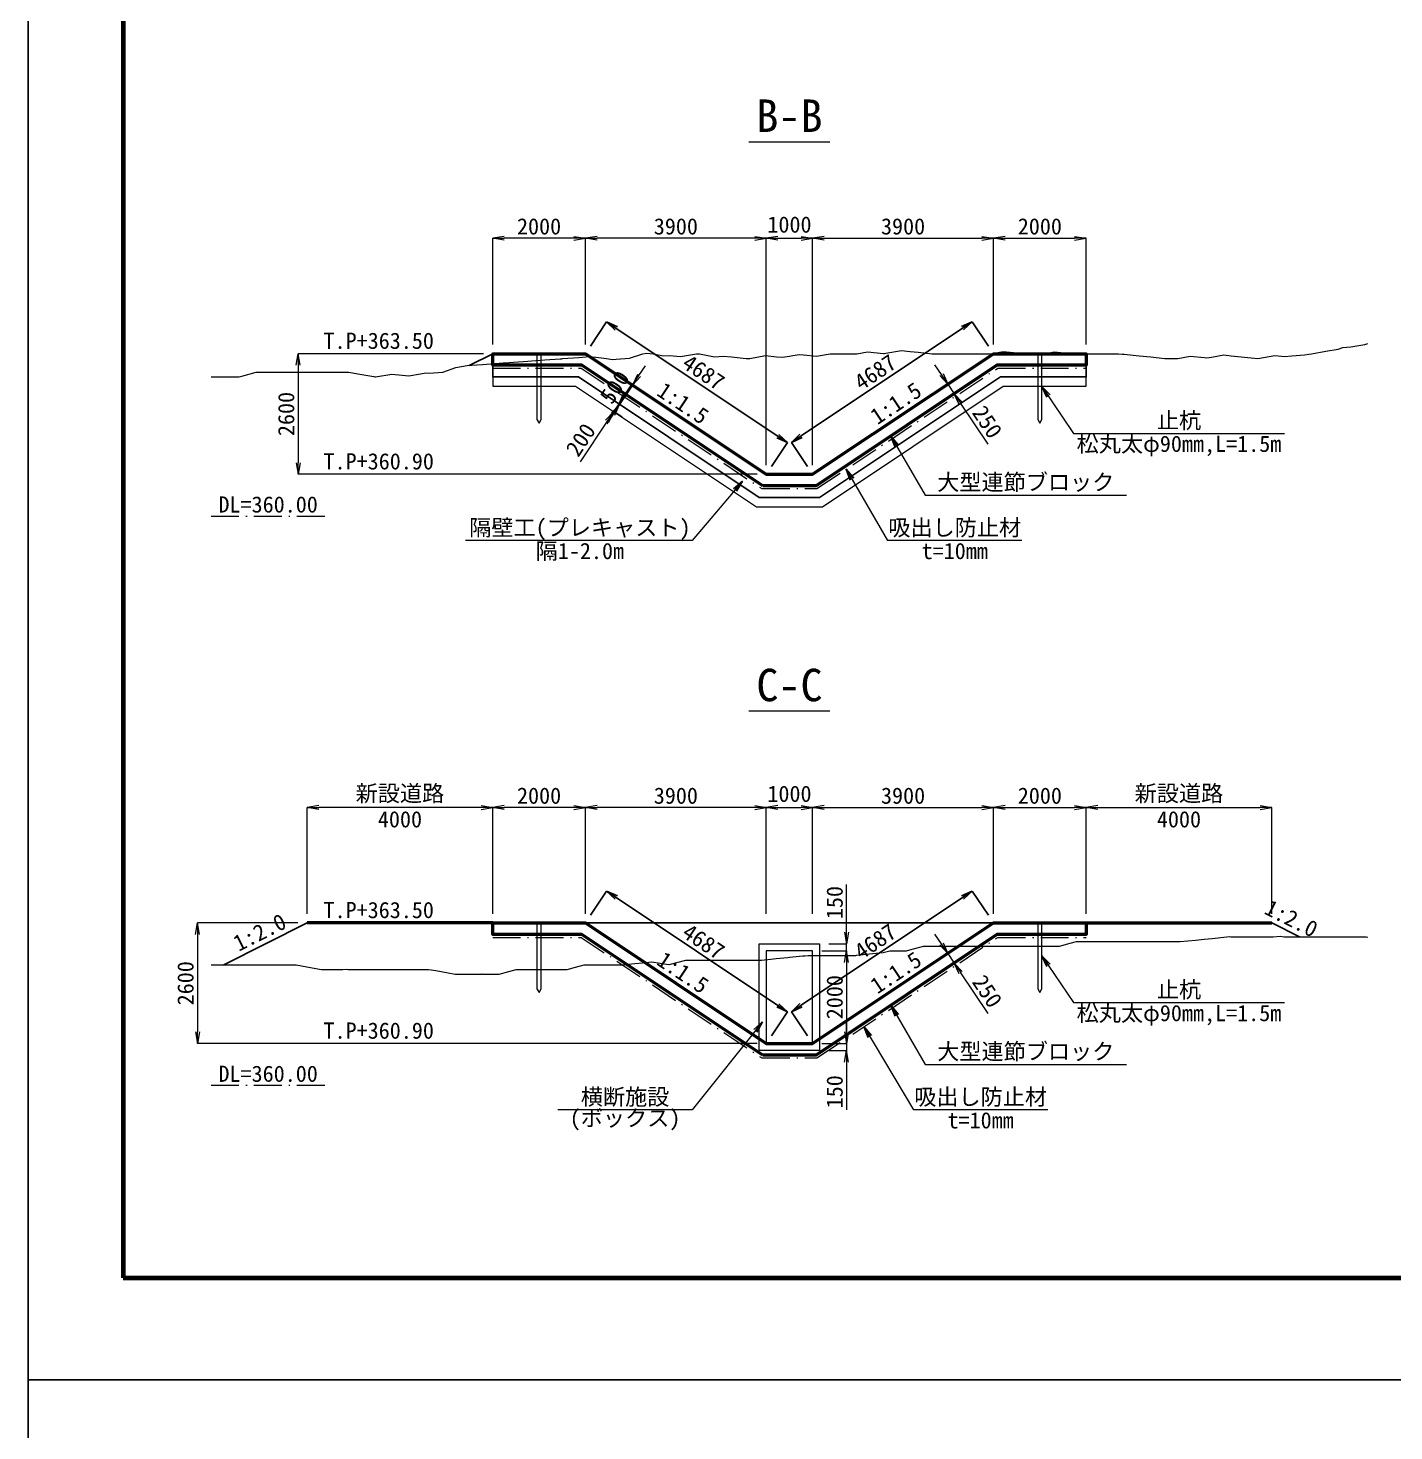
# Model space of a CAD drawing. Header units: millimetres. Extents: x 468560 to 900835, y -713847 to -431684.
# Drawn here: x 492653 to 522110, y -541149 to -510899 of the extents above; entities that cross this region are included whole.
import ezdxf
from ezdxf.enums import TextEntityAlignment as Align

# ---------------------------------------------------------------- set-up
doc = ezdxf.new("R2010")
doc.units = ezdxf.units.MM
doc.header["$LTSCALE"] = 100
doc.header["$PDSIZE"] = 300
doc.linetypes.add('SXF_一点短鎖線', pattern=[9.25, 6, -1.5, 0.25, -1.5])
doc.layers.get('Defpoints').update_dxf_attribs({"color": 153})
for name, color, linetype, lineweight in [('D-BGD', 7, 'Continuous', 13), ('D-BMK', 2, 'SXF_一点短鎖線', 13), ('D-BMK-HTXT', 7, 'Continuous', 13), ('D-BYP-STR1', 2, 'Continuous', 13), ('D-BYP-STR2', 6, 'Continuous', 25), ('D-BYP-STR3', 3, 'Continuous', 25), ('D-BYP-STR7', 2, 'Continuous', 13), ('D-STR', 1, 'Continuous', 50), ('D-STR-DIM', 7, 'Continuous', 13), ('D-STR-HTXT', 7, 'Continuous', 13), ('D-STR-TXT', 7, 'Continuous', 13), ('D-TTL', 2, 'Continuous', 140), ('D-TTL-LINE', 7, 'Continuous', 13), ('D-TTL-TXT', 7, 'Continuous', 13)]:
    doc.layers.add(name, color=color, linetype=linetype, lineweight=lineweight)
doc.styles.add('MS ゴシック', font='MS Gothic.ttf')
doc.styles.add('ＭＳ ゴシック', font='MS Gothic.ttf')
doc.dimstyles.new('DIM-100-F', dxfattribs={"dimscale": 100, "dimtxt": 3.5, "dimasz": 2.5, "dimexe": 0, "dimexo": 2, "dimgap": 0.8, "dimtad": 1, "dimdec": 0, "dimzin": 0, "dimdsep": 46, "dimtxsty": 'MS ゴシック', "dimblk": 'OPEN', "dimcen": 0.1, "dimclrd": 256, "dimclre": 256, "dimclrt": 256, "dimaunit": 1, "dimadec": 4, "dimazin": 0, "dimtfac": 1, "dimtdec": 0, "dimtmove": 2, "dimatfit": 3, "dimldrblk": 'OPEN', "dimfxl": 1, "dimtolj": 1, "dimtzin": 0, "dimlwd": -1, "dimlwe": -1, "dimarcsym": 2})

# ---------------------------------------------------------------- blocks, each defined once
blk = doc.blocks.new('_Open')
at = {"color": 0, "linetype": 'ByBlock', "lineweight": -2}
for p, q in [((-1, 0.17), (0, 0)), ((-1, -0.17), (0, 0)), ((0, 0), (-1, 0))]:
    blk.add_line(p, q, dxfattribs=at)
blk = doc.blocks.new('*D14')
at = {"layer": 'D-STR-DIM', "transparency": 16777216}
for p, q in [((508574, -529996), (508574, -527708)), ((508824, -527708), (509324, -527708)), ((509574, -529996), (509574, -527708))]:
    blk.add_line(p, q, dxfattribs=at)
at = {"layer": 'Defpoints', "color": 0, "transparency": 16777216}
for p in [(509574, -527708), (508574, -530196), (509574, -530196)]:
    blk.add_point(p, dxfattribs=at)
at = {"layer": 'D-STR-DIM', "transparency": 16777216, "xscale": 250, "yscale": 250, "zscale": 250, "rotation": 180}
blk.add_blockref('_Open', (508574, -527708), dxfattribs=at)
at = {"layer": 'D-STR-DIM', "transparency": 16777216, "xscale": 250, "yscale": 250, "zscale": 250}
blk.add_blockref('_Open', (509574, -527708), dxfattribs=at)
at = {"layer": 'D-STR-DIM', "transparency": 16777216, "insert": (509074, -527413), "char_height": 350, "attachment_point": 5, "style": 'MS ゴシック'}
blk.add_mtext('\\A1;1000', dxfattribs=at)
blk = doc.blocks.new('*D15')
at = {"layer": 'D-STR-DIM', "transparency": 16777216}
for p, q in [((509574, -529996), (509574, -527708)), ((509824, -527708), (513224, -527708)), ((513474, -529996), (513474, -527708))]:
    blk.add_line(p, q, dxfattribs=at)
at = {"layer": 'Defpoints', "color": 0, "transparency": 16777216}
for p in [(513474, -527708), (509574, -530196), (513474, -530196)]:
    blk.add_point(p, dxfattribs=at)
at = {"layer": 'D-STR-DIM', "transparency": 16777216, "xscale": 250, "yscale": 250, "zscale": 250, "rotation": 180}
blk.add_blockref('_Open', (509574, -527708), dxfattribs=at)
at = {"layer": 'D-STR-DIM', "transparency": 16777216, "xscale": 250, "yscale": 250, "zscale": 250}
blk.add_blockref('_Open', (513474, -527708), dxfattribs=at)
at = {"layer": 'D-STR-DIM', "transparency": 16777216, "insert": (511524, -527453), "char_height": 350, "attachment_point": 5, "style": 'MS ゴシック'}
blk.add_mtext('\\A1;3900', dxfattribs=at)
blk = doc.blocks.new('*D16')
at = {"layer": 'D-STR-DIM', "transparency": 16777216}
for p, q in [((513474, -529996), (513474, -527708)), ((513724, -527708), (515224, -527708)), ((515474, -529996), (515474, -527708))]:
    blk.add_line(p, q, dxfattribs=at)
at = {"layer": 'Defpoints', "color": 0, "transparency": 16777216}
for p in [(515474, -527708), (513474, -530196), (515474, -530196)]:
    blk.add_point(p, dxfattribs=at)
at = {"layer": 'D-STR-DIM', "transparency": 16777216, "xscale": 250, "yscale": 250, "zscale": 250, "rotation": 180}
blk.add_blockref('_Open', (513474, -527708), dxfattribs=at)
at = {"layer": 'D-STR-DIM', "transparency": 16777216, "xscale": 250, "yscale": 250, "zscale": 250}
blk.add_blockref('_Open', (515474, -527708), dxfattribs=at)
at = {"layer": 'D-STR-DIM', "transparency": 16777216, "insert": (514474, -527453), "char_height": 350, "attachment_point": 5, "style": 'MS ゴシック'}
blk.add_mtext('\\A1;2000', dxfattribs=at)
blk = doc.blocks.new('*D17')
at = {"layer": 'D-STR-DIM', "transparency": 16777216}
for p, q in [((504674, -529996), (504674, -527708)), ((508324, -527708), (504924, -527708)), ((508574, -529996), (508574, -527708))]:
    blk.add_line(p, q, dxfattribs=at)
at = {"layer": 'Defpoints', "color": 0, "transparency": 16777216}
for p in [(504674, -527708), (504674, -530196), (508574, -530196)]:
    blk.add_point(p, dxfattribs=at)
at = {"layer": 'D-STR-DIM', "transparency": 16777216, "xscale": 250, "yscale": 250, "zscale": 250, "rotation": 180}
blk.add_blockref('_Open', (504674, -527708), dxfattribs=at)
at = {"layer": 'D-STR-DIM', "transparency": 16777216, "xscale": 250, "yscale": 250, "zscale": 250}
blk.add_blockref('_Open', (508574, -527708), dxfattribs=at)
at = {"layer": 'D-STR-DIM', "transparency": 16777216, "insert": (506624, -527453), "char_height": 350, "attachment_point": 5, "style": 'MS ゴシック'}
blk.add_mtext('\\A1;3900', dxfattribs=at)
blk = doc.blocks.new('*D18')
at = {"layer": 'D-STR-DIM', "transparency": 16777216}
for p, q in [((502674, -529996), (502674, -527708)), ((504424, -527708), (502924, -527708)), ((504674, -529996), (504674, -527708))]:
    blk.add_line(p, q, dxfattribs=at)
at = {"layer": 'Defpoints', "color": 0, "transparency": 16777216}
for p in [(502674, -527708), (502674, -530196), (504674, -530196)]:
    blk.add_point(p, dxfattribs=at)
at = {"layer": 'D-STR-DIM', "transparency": 16777216, "xscale": 250, "yscale": 250, "zscale": 250, "rotation": 180}
blk.add_blockref('_Open', (502674, -527708), dxfattribs=at)
at = {"layer": 'D-STR-DIM', "transparency": 16777216, "xscale": 250, "yscale": 250, "zscale": 250}
blk.add_blockref('_Open', (504674, -527708), dxfattribs=at)
at = {"layer": 'D-STR-DIM', "transparency": 16777216, "insert": (503674, -527453), "char_height": 350, "attachment_point": 5, "style": 'MS ゴシック'}
blk.add_mtext('\\A1;2000', dxfattribs=at)
blk = doc.blocks.new('*D19')
at = {"layer": 'D-STR-DIM', "transparency": 16777216}
for p, q in [((498474, -530196), (496306, -530196)), ((496306, -530446), (496306, -532546)), ((508374, -532796), (496306, -532796))]:
    blk.add_line(p, q, dxfattribs=at)
at = {"layer": 'Defpoints', "color": 0, "transparency": 16777216}
for p in [(498674, -530196), (496306, -532796), (508574, -532796)]:
    blk.add_point(p, dxfattribs=at)
at = {"layer": 'D-STR-DIM', "transparency": 16777216, "xscale": 250, "yscale": 250, "zscale": 250}
for p, rotation in [((496306, -530196), 90), ((496306, -532796), 270)]:
    blk.add_blockref('_Open', p, dxfattribs=dict(at, rotation=rotation))
at = {"layer": 'D-STR-DIM', "transparency": 16777216, "insert": (496051, -531496), "char_height": 350, "attachment_point": 5, "rotation": 90, "style": 'MS ゴシック'}
blk.add_mtext('\\A1;2600', dxfattribs=at)
blk = doc.blocks.new('*D20')
at = {"transparency": 16777216}
for p, q in [((504785, -530030), (505131, -529511)), ((505339, -529650), (508823, -531972)), ((508685, -532630), (509031, -532111))]:
    blk.add_line(p, q, dxfattribs=at)
at = {"layer": 'Defpoints', "color": 0, "transparency": 16777216}
for p in [(504674, -530196), (509031, -532111), (508574, -532796)]:
    blk.add_point(p, dxfattribs=at)
at = {"transparency": 16777216, "xscale": 250, "yscale": 250, "zscale": 250}
for p, rotation in [((505131, -529511), 146.3099324751533), ((509031, -532111), 326.3099324751533)]:
    blk.add_blockref('_Open', p, dxfattribs=dict(at, rotation=rotation))
at = {"transparency": 16777216, "insert": (507222, -530599), "char_height": 350, "attachment_point": 5, "rotation": 326.3099, "style": 'MS ゴシック'}
blk.add_mtext('\\A1;4687', dxfattribs=at)
blk = doc.blocks.new('*D21')
at = {"transparency": 16777216}
for p, q in [((509323, -531970), (512807, -529648)), ((513363, -530030), (513015, -529509)), ((509463, -532630), (509115, -532109))]:
    blk.add_line(p, q, dxfattribs=at)
at = {"layer": 'Defpoints', "color": 0, "transparency": 16777216}
for p in [(513015, -529509), (513474, -530196), (509574, -532796)]:
    blk.add_point(p, dxfattribs=at)
at = {"transparency": 16777216, "xscale": 250, "yscale": 250, "zscale": 250}
for p, rotation in [((513015, -529509), 33.69006752484666), ((509115, -532109), 213.6900675248467)]:
    blk.add_blockref('_Open', p, dxfattribs=dict(at, rotation=rotation))
at = {"transparency": 16777216, "insert": (510924, -530597), "char_height": 350, "attachment_point": 5, "rotation": 33.6901, "style": 'MS ゴシック'}
blk.add_mtext('\\A1;4687', dxfattribs=at)
blk = doc.blocks.new('*D22')
at = {"layer": 'D-STR-DIM', "transparency": 16777216}
for p, q in [((512350, -530645), (512212, -530437)), ((512407, -530908), (512489, -530853)), ((512489, -530853), (512628, -531061)), ((512546, -531116), (512628, -531061)), ((512766, -531269), (513351, -532145))]:
    blk.add_line(p, q, dxfattribs=at)
at = {"layer": 'Defpoints', "color": 0, "transparency": 16777216}
for p in [(512240, -531019), (512628, -531061), (512379, -531227)]:
    blk.add_point(p, dxfattribs=at)
at = {"layer": 'D-STR-DIM', "transparency": 16777216, "xscale": 250, "yscale": 250, "zscale": 250}
for p, rotation in [((512489, -530853), 303.6900675259835), ((512628, -531061), 123.6900675259835)]:
    blk.add_blockref('_Open', p, dxfattribs=dict(at, rotation=rotation))
at = {"layer": 'D-STR-DIM', "transparency": 16777216, "insert": (513340, -531670), "char_height": 350, "attachment_point": 5, "rotation": 303.6901, "style": 'MS ゴシック'}
blk.add_mtext('\\A1;250', dxfattribs=at)
blk = doc.blocks.new('*D23')
at = {"layer": 'D-STR-DIM', "transparency": 16777216}
for p, q in [((508574, -520321), (508574, -515433)), ((508824, -515433), (509324, -515433)), ((509574, -520321), (509574, -515433))]:
    blk.add_line(p, q, dxfattribs=at)
at = {"layer": 'Defpoints', "color": 0, "transparency": 16777216}
for p in [(509574, -515433), (508574, -520521), (509574, -520521)]:
    blk.add_point(p, dxfattribs=at)
at = {"layer": 'D-STR-DIM', "transparency": 16777216, "xscale": 250, "yscale": 250, "zscale": 250, "rotation": 180}
blk.add_blockref('_Open', (508574, -515433), dxfattribs=at)
at = {"layer": 'D-STR-DIM', "transparency": 16777216, "xscale": 250, "yscale": 250, "zscale": 250}
blk.add_blockref('_Open', (509574, -515433), dxfattribs=at)
at = {"layer": 'D-STR-DIM', "transparency": 16777216, "insert": (509074, -515138), "char_height": 350, "attachment_point": 5, "style": 'MS ゴシック'}
blk.add_mtext('\\A1;1000', dxfattribs=at)
blk = doc.blocks.new('*D24')
at = {"layer": 'D-STR-DIM', "transparency": 16777216}
for p, q in [((509574, -520321), (509574, -515433)), ((509824, -515433), (513224, -515433)), ((513474, -517721), (513474, -515433))]:
    blk.add_line(p, q, dxfattribs=at)
at = {"layer": 'Defpoints', "color": 0, "transparency": 16777216}
for p in [(513474, -515433), (513474, -517921), (509574, -520521)]:
    blk.add_point(p, dxfattribs=at)
at = {"layer": 'D-STR-DIM', "transparency": 16777216, "xscale": 250, "yscale": 250, "zscale": 250, "rotation": 180}
blk.add_blockref('_Open', (509574, -515433), dxfattribs=at)
at = {"layer": 'D-STR-DIM', "transparency": 16777216, "xscale": 250, "yscale": 250, "zscale": 250}
blk.add_blockref('_Open', (513474, -515433), dxfattribs=at)
at = {"layer": 'D-STR-DIM', "transparency": 16777216, "insert": (511524, -515178), "char_height": 350, "attachment_point": 5, "style": 'MS ゴシック'}
blk.add_mtext('\\A1;3900', dxfattribs=at)
blk = doc.blocks.new('*D25')
at = {"layer": 'D-STR-DIM', "transparency": 16777216}
for p, q in [((513474, -517721), (513474, -515433)), ((513724, -515433), (515224, -515433)), ((515474, -517721), (515474, -515433))]:
    blk.add_line(p, q, dxfattribs=at)
at = {"layer": 'Defpoints', "color": 0, "transparency": 16777216}
for p in [(515474, -515433), (513474, -517921), (515474, -517921)]:
    blk.add_point(p, dxfattribs=at)
at = {"layer": 'D-STR-DIM', "transparency": 16777216, "xscale": 250, "yscale": 250, "zscale": 250, "rotation": 180}
blk.add_blockref('_Open', (513474, -515433), dxfattribs=at)
at = {"layer": 'D-STR-DIM', "transparency": 16777216, "xscale": 250, "yscale": 250, "zscale": 250}
blk.add_blockref('_Open', (515474, -515433), dxfattribs=at)
at = {"layer": 'D-STR-DIM', "transparency": 16777216, "insert": (514474, -515178), "char_height": 350, "attachment_point": 5, "style": 'MS ゴシック'}
blk.add_mtext('\\A1;2000', dxfattribs=at)
blk = doc.blocks.new('*D26')
at = {"layer": 'D-STR-DIM', "transparency": 16777216}
for p, q in [((504674, -517721), (504674, -515433)), ((508324, -515433), (504924, -515433)), ((508574, -520321), (508574, -515433))]:
    blk.add_line(p, q, dxfattribs=at)
at = {"layer": 'Defpoints', "color": 0, "transparency": 16777216}
for p in [(504674, -515433), (504674, -517921), (508574, -520521)]:
    blk.add_point(p, dxfattribs=at)
at = {"layer": 'D-STR-DIM', "transparency": 16777216, "xscale": 250, "yscale": 250, "zscale": 250, "rotation": 180}
blk.add_blockref('_Open', (504674, -515433), dxfattribs=at)
at = {"layer": 'D-STR-DIM', "transparency": 16777216, "xscale": 250, "yscale": 250, "zscale": 250}
blk.add_blockref('_Open', (508574, -515433), dxfattribs=at)
at = {"layer": 'D-STR-DIM', "transparency": 16777216, "insert": (506624, -515178), "char_height": 350, "attachment_point": 5, "style": 'MS ゴシック'}
blk.add_mtext('\\A1;3900', dxfattribs=at)
blk = doc.blocks.new('*D27')
at = {"layer": 'D-STR-DIM', "transparency": 16777216}
for p, q in [((502674, -517721), (502674, -515433)), ((504424, -515433), (502924, -515433)), ((504674, -517721), (504674, -515433))]:
    blk.add_line(p, q, dxfattribs=at)
at = {"layer": 'Defpoints', "color": 0, "transparency": 16777216}
for p in [(502674, -515433), (502674, -517921), (504674, -517921)]:
    blk.add_point(p, dxfattribs=at)
at = {"layer": 'D-STR-DIM', "transparency": 16777216, "xscale": 250, "yscale": 250, "zscale": 250, "rotation": 180}
blk.add_blockref('_Open', (502674, -515433), dxfattribs=at)
at = {"layer": 'D-STR-DIM', "transparency": 16777216, "xscale": 250, "yscale": 250, "zscale": 250}
blk.add_blockref('_Open', (504674, -515433), dxfattribs=at)
at = {"layer": 'D-STR-DIM', "transparency": 16777216, "insert": (503674, -515178), "char_height": 350, "attachment_point": 5, "style": 'MS ゴシック'}
blk.add_mtext('\\A1;2000', dxfattribs=at)
blk = doc.blocks.new('*D28')
at = {"layer": 'D-STR-DIM', "transparency": 16777216}
for p, q in [((502474, -517921), (498477, -517921)), ((498477, -518171), (498477, -520271)), ((508374, -520521), (498477, -520521))]:
    blk.add_line(p, q, dxfattribs=at)
at = {"layer": 'Defpoints', "color": 0, "transparency": 16777216}
for p in [(502674, -517921), (498477, -520521), (508574, -520521)]:
    blk.add_point(p, dxfattribs=at)
at = {"layer": 'D-STR-DIM', "transparency": 16777216, "xscale": 250, "yscale": 250, "zscale": 250}
for p, rotation in [((498477, -517921), 90), ((498477, -520521), 270)]:
    blk.add_blockref('_Open', p, dxfattribs=dict(at, rotation=rotation))
at = {"layer": 'D-STR-DIM', "transparency": 16777216, "insert": (498222, -519221), "char_height": 350, "attachment_point": 5, "rotation": 90, "style": 'MS ゴシック'}
blk.add_mtext('\\A1;2600', dxfattribs=at)
blk = doc.blocks.new('*D29')
at = {"transparency": 16777216}
for p, q in [((504785, -517755), (505131, -517236)), ((505339, -517374), (508823, -519697)), ((508685, -520355), (509031, -519836))]:
    blk.add_line(p, q, dxfattribs=at)
at = {"layer": 'Defpoints', "color": 0, "transparency": 16777216}
for p in [(504674, -517921), (509031, -519836), (508574, -520521)]:
    blk.add_point(p, dxfattribs=at)
at = {"transparency": 16777216, "xscale": 250, "yscale": 250, "zscale": 250}
for p, rotation in [((505131, -517236), 146.3099324751533), ((509031, -519836), 326.3099324751533)]:
    blk.add_blockref('_Open', p, dxfattribs=dict(at, rotation=rotation))
at = {"transparency": 16777216, "insert": (507222, -518324), "char_height": 350, "attachment_point": 5, "rotation": 326.3099, "style": 'MS ゴシック'}
blk.add_mtext('\\A1;4687', dxfattribs=at)
blk = doc.blocks.new('*D30')
at = {"transparency": 16777216}
for p, q in [((513363, -517755), (513015, -517233)), ((509323, -519695), (512807, -517372)), ((509463, -520355), (509115, -519833))]:
    blk.add_line(p, q, dxfattribs=at)
at = {"layer": 'Defpoints', "color": 0, "transparency": 16777216}
for p in [(513015, -517233), (513474, -517921), (509574, -520521)]:
    blk.add_point(p, dxfattribs=at)
at = {"transparency": 16777216, "xscale": 250, "yscale": 250, "zscale": 250}
for p, rotation in [((513015, -517233), 33.69006752484666), ((509115, -519833), 213.6900675248467)]:
    blk.add_blockref('_Open', p, dxfattribs=dict(at, rotation=rotation))
at = {"transparency": 16777216, "insert": (510924, -518321), "char_height": 350, "attachment_point": 5, "rotation": 33.6901, "style": 'MS ゴシック'}
blk.add_mtext('\\A1;4687', dxfattribs=at)
blk = doc.blocks.new('*D31')
at = {"layer": 'D-STR-DIM', "transparency": 16777216}
for p, q in [((512350, -518369), (512212, -518161)), ((512407, -518632), (512489, -518577)), ((512489, -518577), (512628, -518785)), ((512546, -518840), (512628, -518785)), ((512766, -518993), (513351, -519870))]:
    blk.add_line(p, q, dxfattribs=at)
at = {"layer": 'Defpoints', "color": 0, "transparency": 16777216}
for p in [(512240, -518743), (512628, -518785), (512379, -518951)]:
    blk.add_point(p, dxfattribs=at)
at = {"layer": 'D-STR-DIM', "transparency": 16777216, "xscale": 250, "yscale": 250, "zscale": 250}
for p, rotation in [((512489, -518577), 303.6900675259761), ((512628, -518785), 123.6900675259761)]:
    blk.add_blockref('_Open', p, dxfattribs=dict(at, rotation=rotation))
at = {"layer": 'D-STR-DIM', "transparency": 16777216, "insert": (513340, -519394), "char_height": 350, "attachment_point": 5, "rotation": 303.6901, "style": 'MS ゴシック'}
blk.add_mtext('\\A1;250', dxfattribs=at)
blk = doc.blocks.new('*D32')
at = {"layer": 'D-STR-DIM', "transparency": 16777216}
for p, q in [((505828, -518390), (505967, -518182)), ((505690, -518598), (505412, -519014)), ((505855, -518708), (505690, -518598)), ((505577, -519124), (505412, -519014)), ((505273, -519222), (505135, -519430))]:
    blk.add_line(p, q, dxfattribs=at)
at = {"layer": 'Defpoints', "color": 0, "transparency": 16777216}
for p in [(505412, -519014), (506021, -518819), (505744, -519235)]:
    blk.add_point(p, dxfattribs=at)
at = {"layer": 'D-STR-DIM', "transparency": 16777216, "xscale": 250, "yscale": 250, "zscale": 250}
for p, rotation in [((505690, -518598), 236.3099324751543), ((505412, -519014), 56.30993247515426)]:
    blk.add_blockref('_Open', p, dxfattribs=dict(at, rotation=rotation))
at = {"layer": 'D-STR-DIM', "transparency": 16777216, "insert": (505305, -518643), "char_height": 350, "attachment_point": 5, "rotation": 56.3099, "style": 'MS ゴシック'}
blk.add_mtext('\\A1;500', dxfattribs=at)
blk = doc.blocks.new('*D33')
at = {"layer": 'D-STR-DIM', "transparency": 16777216}
for p, q in [((505533, -518795), (505672, -518587)), ((505395, -519003), (505284, -519169)), ((505577, -519124), (505395, -519003)), ((505145, -519377), (504561, -520253)), ((505466, -519291), (505284, -519169))]:
    blk.add_line(p, q, dxfattribs=at)
at = {"layer": 'Defpoints', "color": 0, "transparency": 16777216}
for p in [(505284, -519169), (505744, -519235), (505633, -519402)]:
    blk.add_point(p, dxfattribs=at)
at = {"layer": 'D-STR-DIM', "transparency": 16777216, "xscale": 250, "yscale": 250, "zscale": 250}
for p, rotation in [((505395, -519003), 236.3099324751533), ((505284, -519169), 56.30993247515334)]:
    blk.add_blockref('_Open', p, dxfattribs=dict(at, rotation=rotation))
at = {"layer": 'D-STR-DIM', "transparency": 16777216, "insert": (504572, -519778), "char_height": 350, "attachment_point": 5, "rotation": 56.3099, "style": 'MS ゴシック'}
blk.add_mtext('\\A1;200', dxfattribs=at)
blk = doc.blocks.new('*D49')
at = {"layer": 'D-STR-DIM', "transparency": 16777216}
for p, q in [((498674, -529996), (498674, -527708)), ((502424, -527708), (498924, -527708)), ((502674, -529996), (502674, -527708))]:
    blk.add_line(p, q, dxfattribs=at)
at = {"layer": 'Defpoints', "color": 0, "transparency": 16777216}
for p in [(498674, -527708), (498674, -530196), (502674, -530196)]:
    blk.add_point(p, dxfattribs=at)
at = {"layer": 'D-STR-DIM', "transparency": 16777216, "xscale": 250, "yscale": 250, "zscale": 250, "rotation": 180}
blk.add_blockref('_Open', (498674, -527708), dxfattribs=at)
at = {"layer": 'D-STR-DIM', "transparency": 16777216, "xscale": 250, "yscale": 250, "zscale": 250}
blk.add_blockref('_Open', (502674, -527708), dxfattribs=at)
at = {"layer": 'D-STR-DIM', "transparency": 16777216, "char_height": 350, "attachment_point": 5, "style": 'MS ゴシック'}
for s, insert in [('\\A1;新設道路', (500674, -527421)), ('\\A1;4000', (500674, -527963))]:
    blk.add_mtext(s, dxfattribs=dict(at, insert=insert))
blk = doc.blocks.new('*D50')
at = {"layer": 'D-STR-DIM', "transparency": 16777216}
for p, q in [((515474, -529996), (515474, -527708)), ((515724, -527708), (519224, -527708)), ((519474, -529996), (519474, -527708))]:
    blk.add_line(p, q, dxfattribs=at)
at = {"layer": 'Defpoints', "color": 0, "transparency": 16777216}
for p in [(519474, -527708), (515474, -530196), (519474, -530196)]:
    blk.add_point(p, dxfattribs=at)
at = {"layer": 'D-STR-DIM', "transparency": 16777216, "xscale": 250, "yscale": 250, "zscale": 250, "rotation": 180}
blk.add_blockref('_Open', (515474, -527708), dxfattribs=at)
at = {"layer": 'D-STR-DIM', "transparency": 16777216, "xscale": 250, "yscale": 250, "zscale": 250}
blk.add_blockref('_Open', (519474, -527708), dxfattribs=at)
at = {"layer": 'D-STR-DIM', "transparency": 16777216, "char_height": 350, "attachment_point": 5, "style": 'MS ゴシック'}
for s, insert in [('\\A1;新設道路', (517474, -527421)), ('\\A1;4000', (517474, -527963))]:
    blk.add_mtext(s, dxfattribs=dict(at, insert=insert))
blk = doc.blocks.new('*D51')
at = {"layer": 'D-STR-DIM', "transparency": 16777216}
for p, q in [((509774, -530796), (510305, -530796)), ((510305, -531046), (510305, -532546)), ((509774, -532796), (510305, -532796))]:
    blk.add_line(p, q, dxfattribs=at)
at = {"layer": 'Defpoints', "color": 0, "transparency": 16777216}
for p in [(509574, -530796), (509574, -532796), (510305, -532796)]:
    blk.add_point(p, dxfattribs=at)
at = {"layer": 'D-STR-DIM', "transparency": 16777216, "xscale": 250, "yscale": 250, "zscale": 250}
for p, rotation in [((510305, -530796), 90), ((510305, -532796), 270)]:
    blk.add_blockref('_Open', p, dxfattribs=dict(at, rotation=rotation))
at = {"layer": 'D-STR-DIM', "transparency": 16777216, "insert": (510050, -531796), "char_height": 350, "attachment_point": 5, "rotation": 90, "style": 'MS ゴシック'}
blk.add_mtext('\\A1;2000', dxfattribs=at)
blk = doc.blocks.new('*D52')
at = {"layer": 'D-STR-DIM', "transparency": 16777216}
for p, q in [((510305, -530396), (510305, -529366)), ((509774, -530796), (510305, -530796)), ((509924, -530646), (510305, -530646)), ((510305, -530796), (510305, -530646)), ((510305, -531046), (510305, -531296))]:
    blk.add_line(p, q, dxfattribs=at)
at = {"layer": 'Defpoints', "color": 0, "transparency": 16777216}
for p in [(509574, -530796), (509724, -530646), (510305, -530646)]:
    blk.add_point(p, dxfattribs=at)
at = {"layer": 'D-STR-DIM', "transparency": 16777216, "xscale": 250, "yscale": 250, "zscale": 250}
for p, rotation in [((510305, -530646), 270), ((510305, -530796), 90)]:
    blk.add_blockref('_Open', p, dxfattribs=dict(at, rotation=rotation))
at = {"layer": 'D-STR-DIM', "transparency": 16777216, "insert": (510050, -529756), "char_height": 350, "attachment_point": 5, "rotation": 90, "style": 'MS ゴシック'}
blk.add_mtext('\\A1;150', dxfattribs=at)
blk = doc.blocks.new('*D53')
at = {"layer": 'D-STR-DIM', "transparency": 16777216}
for p, q in [((510305, -532546), (510305, -532296)), ((509774, -532796), (510305, -532796)), ((509924, -532946), (510305, -532946)), ((510305, -532796), (510305, -532946)), ((510305, -533196), (510305, -534226))]:
    blk.add_line(p, q, dxfattribs=at)
at = {"layer": 'Defpoints', "color": 0, "transparency": 16777216}
for p in [(509574, -532796), (509724, -532946), (510305, -532946)]:
    blk.add_point(p, dxfattribs=at)
at = {"layer": 'D-STR-DIM', "transparency": 16777216, "xscale": 250, "yscale": 250, "zscale": 250}
for p, rotation in [((510305, -532796), 270), ((510305, -532946), 90)]:
    blk.add_blockref('_Open', p, dxfattribs=dict(at, rotation=rotation))
at = {"layer": 'D-STR-DIM', "transparency": 16777216, "insert": (510050, -533836), "char_height": 350, "attachment_point": 5, "rotation": 90, "style": 'MS ゴシック'}
blk.add_mtext('\\A1;150', dxfattribs=at)

msp = doc.modelspace()

# ---------------------------------------------------------------- linework, layer by layer
at = {"layer": 'D-BGD', "color": 7, "linetype": 'Continuous', "lineweight": 13}
for points in [[(496600.34, -518421.01), (496685.46, -518421.01), (496838.15, -518421.01), (497103.77, -518421.01), (497204.36, -518421.01), (497262.18, -518405.22), (497570.57, -518321.01), (497838.9, -518321.01), (497936.79, -518321.01), (498107.08, -518321.01), (498303, -518321.01), (498415.61, -518321.01), (498669.21, -518321.01), (498992.33, -518321.01), (499035.42, -518321.01), (499110.4, -518321.01), (499401.64, -518321.01), (499569.05, -518321.01), (499767.85, -518355.48), (500113.71, -518415.45), (500134.06, -518421.01), (500145.76, -518421.01), (500500.28, -518359.54), (500722.48, -518381.69), (500866.49, -518396.04), (501117.02, -518352.6), (501232.7, -518332.54), (501299.2, -518339.17), (501598.92, -518317.07), (501875.92, -518221.01), (502120.33, -518178.63), (502331.34, -518163.07), (502452.63, -518154.13), (502901.87, -518121.01), (503029.35, -518111.61), (503123.64, -518104.66), (503429.98, -518082.07), (503606.07, -518069.09), (503796.19, -518055.08), (504126.95, -518030.69), (504162.41, -518028.08), (504182.78, -518026.57), (504528.62, -518001.08), (504759.5, -517984.06), (504894.83, -517997.54), (505130.27, -518021.01), (505261.05, -518047.08), (505336.22, -518041.54), (505627.26, -518020.08), (505912.94, -517921.01), (505993.47, -517907.05), (506133.58, -517921.01), (506359.68, -517966.08), (506489.65, -517956.5), (506725.9, -517980.05), (507066.37, -517921.01), (507092.11, -517921.01), (507136.89, -517921.01), (507458.32, -517985.08), (507643.09, -517971.46), (507824.54, -517989.55), (508140.2, -518021.01), (508190.75, -518026.05), (508219.8, -518021.01), (508556.96, -517962.55), (508796.52, -517986.42), (508923.18, -517999.05), (509073.69, -517972.95), (509143.51, -517960.84), (509289.39, -517935.55), (509373.24, -517943.91), (509655.6, -517972.05), (509949.95, -517921.01), (510146.83, -517921.01), (510526.67, -517921.01), (510754.24, -517881.55), (511103.39, -517916.35), (511120.45, -517918.05), (511150.14, -517912.9), (511486.67, -517854.55), (511680.11, -517873.83), (511852.88, -517891.05), (512153.45, -517921.01), (512219.09, -517921.01), (512256.82, -517921.01), (512585.3, -517921.01), (512833.54, -517921.01), (512951.52, -517921.01), (513156.76, -517921.01), (513317.73, -517921.01), (513410.26, -517921.01), (513683.94, -517873.55), (513986.97, -517903.76), (514050.16, -517910.05), (514160.07, -517921.01), (514416.37, -517921.01), (514563.69, -517921.01), (514782.58, -517883.05), (515140.41, -517918.72), (515148.8, -517919.56), (515163.39, -517921.01), (515515.01, -517921.01), (515717.13, -517921.01), (515881.22, -517921.01), (516166.7, -517921.01), (516247.43, -517929.06), (516293.84, -517933.68), (516613.65, -517965.56), (516870.56, -517991.16), (516979.86, -518002.06), (517170.01, -518021.01), (517346.07, -518021.01), (517447.28, -518021.01), (517712.29, -517975.06), (518023.99, -518006.13), (518078.5, -518011.56), (518173.32, -517995.12), (518444.71, -517948.06), (518600.71, -517963.61), (519176.63, -518021.01), (519177.43, -518021.01), (519543.35, -517957.56), (519754.15, -517978.57), (519909.56, -517967.11), (520179.95, -517947.18), (520275.78, -517930.56), (520330.86, -517921.01), (520641.99, -517867.06), (520907.58, -517821.01), (521008.2, -517786.11), (521183.26, -517773.21), (521484.3, -517721.01), (521547.05, -517699.25)], [(496600.34, -531096.41), (496675.94, -531096.41), (496953.04, -531096.41), (497252.66, -531096.41), (497319.25, -531096.41), (497435.1, -531096.41), (497685.47, -531096.41), (497829.38, -531096.41), (498051.68, -531096.41), (498406.09, -531096.41), (498417.89, -531096.41), (498438.41, -531102.01), (498784.1, -531161.95), (498982.81, -531196.41), (499150.32, -531196.41), (499441.73, -531196.41), (499516.53, -531188.95), (499559.53, -531196.41), (499882.74, -531196.41), (500136.25, -531196.41), (500248.96, -531196.41), (500445.04, -531196.41), (500615.17, -531196.41), (500712.96, -531196.41), (500981.38, -531196.41), (501289.68, -531196.41), (501347.6, -531206.45), (501448.35, -531223.92), (501713.81, -531269.95), (501866.4, -531296.41), (502080.02, -531296.41), (502443.11, -531296.41), (502446.23, -531295.87), (502451.66, -531296.41), (502812.45, -531296.41), (503019.83, -531239.78), (503178.66, -531196.41), (503454.97, -531196.41), (503544.87, -531196.41), (503596.55, -531196.41), (503911.09, -531196.41), (504173.27, -531196.41), (504277.3, -531196.41), (504458.29, -531146.98), (504643.51, -531096.41), (504749.98, -531096.41), (505144.33, -531096.41), (505326.7, -531096.41), (505375.94, -531096.41), (505461.6, -531096.41), (505742.15, -531068.44), (505903.42, -531052.37), (506108.36, -531031.94), (506464.91, -531093.77), (506474.58, -531095.44), (506480.13, -531094.89), (506840.79, -530996.41), (507056.85, -530996.41), (507207, -530996.41), (507468.22, -530996.41), (507573.22, -530996.41), (507633.57, -530996.41), (507939.43, -530996.41), (508210.28, -530996.41), (508305.64, -530996.41), (508471.53, -530996.41), (508671.85, -530976.44), (508787, -530964.96), (509038.07, -530939.94), (509073.69, -530936.39), (509363.72, -530907.48), (509404.28, -530903.44), (509474.85, -530896.41), (509770.49, -530896.41), (509940.44, -530896.41), (510136.71, -530896.41), (510478.16, -530896.41), (510502.92, -530896.41), (510517.15, -530892.52), (510869.13, -530857.44), (511093.87, -530835.04), (511235.35, -530796.41), (511481.47, -530796.41), (511601.56, -530796.41), (511670.59, -530777.56), (511967.77, -530696.41), (512247.3, -530696.41), (512333.98, -530696.41), (512484.78, -530696.41), (512824.02, -530696.41), (513066.41, -530696.41), (513400.74, -530696.41), (513488.09, -530696.41), (513977.46, -530696.41), (514491.41, -530696.41), (514531.26, -530696.41), (514554.17, -530696.41), (514897.48, -530696.41), (515130.89, -530632.67), (515263.69, -530596.41), (515494.72, -530596.41), (515629.9, -530596.41), (515707.61, -530596.41), (515996.11, -530596.41), (516284.32, -530596.41), (516362.33, -530596.41), (516498.03, -530596.41), (516728.54, -530596.41), (516861.04, -530596.41), (517094.75, -530596.41), (517437.76, -530596.41), (517460.97, -530596.41), (517501.34, -530596.41), (517827.18, -530563.93), (518014.48, -530545.26), (518193.39, -530527.43), (518504.65, -530496.41), (518559.61, -530490.93), (518591.19, -530496.41), (518925.82, -530496.41), (519167.91, -530496.41), (519292.03, -530496.41), (519507.97, -530496.41), (519658.24, -530481.43), (519744.63, -530496.41), (520024.46, -530496.41), (520321.34, -530496.41), (520390.67, -530496.41), (520511.28, -530496.41), (520756.88, -530496.41), (520898.06, -530496.41), (521123.1, -530496.41), (521474.78, -530496.41), (521514.59, -530496.41), (521547.05, -530499.64)]]:
    msp.add_lwpolyline(points, dxfattribs=at)
at = {"layer": 'D-BMK'}
for p, q in [((496600.34, -521421.01), (499100.34, -521421.01)), ((496600.34, -533696.41), (499100.34, -533696.41))]:
    msp.add_line(p, q, dxfattribs=at)
at = {"layer": 'D-BYP-STR1'}
for points in [[(503628.69, -519343.07), (503673.69, -519421.01), (503718.69, -519343.07), (503718.69, -517921.01), (503628.69, -517921.01)], [(514428.69, -519343.07), (514473.69, -519421.01), (514518.69, -519343.07), (514518.69, -517921.01), (514428.69, -517921.01)], [(503628.69, -531618.46), (503673.69, -531696.41), (503718.69, -531618.46), (503718.69, -530196.41), (503628.69, -530196.41)], [(514428.69, -531618.46), (514473.69, -531696.41), (514518.69, -531618.46), (514518.69, -530196.41), (514428.69, -530196.41)]]:
    msp.add_lwpolyline(points, close=True, dxfattribs=at)
at = {"layer": 'D-BYP-STR1', "linetype": 'SXF_一点短鎖線'}
for points in [[(502673.69, -518231.01), (504579.83, -518231.01), (508479.83, -520831.01), (509667.55, -520831.01), (513567.55, -518231.01), (515473.69, -518231.01)], [(502673.69, -530506.41), (504579.83, -530506.41), (508479.83, -533106.41), (509667.55, -533106.41), (513567.55, -530506.41), (515473.69, -530506.41)]]:
    msp.add_lwpolyline(points, dxfattribs=at)
at = {"layer": 'D-BYP-STR1', "ltscale": 5}
for points in [[(509723.69, -530646.41), (509723.69, -532946.41), (508423.69, -532946.41), (508423.69, -530646.41)], [(508573.69, -530796.41), (508573.69, -532796.41), (509573.69, -532796.41), (509573.69, -530796.41)]]:
    msp.add_lwpolyline(points, close=True, dxfattribs=at)
at = {"layer": 'D-BYP-STR2'}
for p, q in [((502673.69, -517921.01), (502165.05, -518175.33)), ((498673.69, -530196.41), (496873.69, -531096.41)), ((504673.69, -530196.41), (508423.69, -530196.41)), ((508423.69, -530196.41), (513473.69, -530196.41)), ((519473.69, -530196.41), (520073.69, -530496.41))]:
    msp.add_line(p, q, dxfattribs=at)
at = {"layer": 'D-BYP-STR3'}
msp.add_lwpolyline([(515473.69, -517921.01), (513473.69, -517921.01), (509573.69, -520521.01), (508573.69, -520521.01), (504673.69, -517921.01), (502673.69, -517921.01), (502673.69, -518421.01), (504522.31, -518421.01), (508422.31, -521021.01), (509725.08, -521021.01), (513625.08, -518421.01), (515473.69, -518421.01)], close=True, dxfattribs=at)
at = {"layer": 'D-BYP-STR7'}
msp.add_lwpolyline([(502673.69, -518421.01), (502673.69, -518621.01), (504461.75, -518621.01), (508361.75, -521221.01), (509785.64, -521221.01), (513685.64, -518621.01), (515473.69, -518621.01), (515473.69, -518421.01)], dxfattribs=at)
at = {"layer": 'D-STR'}
for p, q in [((502673.69, -530196.41), (498673.69, -530196.41)), ((515473.69, -530196.41), (519473.69, -530196.41))]:
    msp.add_line(p, q, dxfattribs=at)
for points in [[(508498, -520771.01), (504598, -518171.01), (502673.69, -518171.01), (502673.69, -517921.01), (504673.69, -517921.01), (508573.69, -520521.01), (509573.69, -520521.01), (513473.69, -517921.01), (515473.69, -517921.01), (515473.69, -518171.01), (513549.39, -518171.01), (509649.39, -520771.01)], [(508498, -533046.41), (504598, -530446.41), (502673.69, -530446.41), (502673.69, -530196.41), (504673.69, -530196.41), (508573.69, -532796.41), (509573.69, -532796.41), (513473.69, -530196.41), (515473.69, -530196.41), (515473.69, -530446.41), (513549.39, -530446.41), (509649.39, -533046.41)]]:
    msp.add_lwpolyline(points, close=True, dxfattribs=at)
at = {"layer": 'D-STR-HTXT'}
for p, q in [((515202.4, -519638.23), (519746.8, -519638.23)), ((511998.34, -520969.83), (516343, -520969.83)), ((506978.36, -521950.11), (502085.45, -521950.11)), ((514088.24, -521950.11), (511188.24, -521950.11)), ((515202.4, -531913.62), (519746.8, -531913.62)), ((511998.34, -533245.22), (516343, -533245.22)), ((506978.36, -534225.51), (504078.36, -534225.51)), ((514646.67, -534225.51), (511746.67, -534225.51))]:
    msp.add_line(p, q, dxfattribs=at)
at = {"layer": 'D-TTL'}
for p, q in [((494703.5, -482849.14), (494703.5, -537849.14)), ((494703.5, -537849.14), (574703.5, -537849.14))]:
    msp.add_line(p, q, dxfattribs=at)
at = {"layer": 'D-TTL-LINE'}
for p, q in [((508200.69, -513349.03), (509946.69, -513349.03)), ((508200.69, -525624.42), (509946.69, -525624.42))]:
    msp.add_line(p, q, dxfattribs=at)
at = {"layer": 'Defpoints', "color": 1}
for p, q in [((492653.5, -480649.14), (492653.5, -540049.14)), ((492653.5, -540049.14), (576753.5, -540049.14)), ((492653.5, -540049.14), (492653.5, -599449.14)), ((492653.5, -540049.14), (576753.5, -540049.14))]:
    msp.add_line(p, q, dxfattribs=at)

# ---------------------------------------------------------------- texts
at = {"layer": 'D-BMK-HTXT', "style": 'MS ゴシック'}
for p in [(496760.11, -521346.01), (496760.11, -533621.41)]:
    msp.add_text('DL=360.00', height=350, dxfattribs=at).set_placement(p)
at = {"layer": 'D-STR-TXT'}
for s, style, p in [('T.P+363.50', 'ＭＳ ゴシック', (500215.8, -517921.01)), ('止杭', 'ＭＳ ゴシック', (517474.6, -519638.23)), ('T.P+360.90', 'ＭＳ ゴシック', (500215.8, -520521.01)), ('大型連節ブロック', 'ＭＳ ゴシック', (514170.67, -520969.83)), ('隔壁工(プレキャスト)', 'MS ゴシック', (504553.96, -521950.11)), ('吸出し防止材', 'MS ゴシック', (512638.24, -521950.11)), ('T.P+363.50', 'ＭＳ ゴシック', (500215.8, -530196.41)), ('止杭', 'ＭＳ ゴシック', (517474.6, -531913.62)), ('T.P+360.90', 'ＭＳ ゴシック', (500215.8, -532796.41)), ('大型連節ブロック', 'ＭＳ ゴシック', (514170.67, -533245.22)), ('横断施設', 'MS ゴシック', (505528.36, -534225.51)), ('吸出し防止材', 'MS ゴシック', (513196.67, -534225.51)), ('(ボックス)', 'MS ゴシック', (505528.36, -534682.11))]:
    msp.add_text(s, height=350, dxfattribs=dict(at, style=style)).set_placement(p, align=Align.BOTTOM_CENTER)
at = {"layer": 'D-STR-TXT', "style": 'ＭＳ ゴシック'}
for s, rotation, p in [('1:1.5', 326.309932, (506623.69, -519221.01)), ('1:1.5', 33.690068, (511523.69, -519221.01)), ('1:2.0', 333.434949, (519773.69, -530346.41)), ('1:2.0', 26.565051, (497773.69, -530646.41)), ('1:1.5', 326.309932, (506623.69, -531496.41)), ('1:1.5', 33.690068, (511523.69, -531496.41))]:
    msp.add_text(s, height=350, rotation=rotation, dxfattribs=at).set_placement(p, align=Align.BOTTOM_CENTER)
at = {"layer": 'D-STR-TXT'}
for s, style, p in [('松丸太φ90mm,L=1.5m', 'ＭＳ ゴシック', (517474.6, -519688.23)), ('隔1-2.0m', 'ＭＳ ゴシック', (504553.96, -522000.11)), ('t=10mm', 'MS ゴシック', (512638.24, -522000.11)), ('松丸太φ90mm,L=1.5m', 'ＭＳ ゴシック', (517474.6, -531963.62)), ('t=10mm', 'MS ゴシック', (513196.67, -534275.51))]:
    msp.add_text(s, height=350, dxfattribs=dict(at, style=style)).set_placement(p, align=Align.TOP_CENTER)
at = {"layer": 'D-TTL-TXT', "style": 'MS ゴシック'}
for s, p in [('B-B', (509073.69, -513349.03)), ('C-C', (509073.69, -525624.42))]:
    msp.add_text(s, height=700, dxfattribs=at).set_placement(p, align=Align.BOTTOM_CENTER)

# ---------------------------------------------------------------- dimensions: what is measured, and where the dimension line sits
for p1, p2, distance, picture, middle in [((504673.69, -517921.01), (508573.69, -520521.01), 823.61, '*D29', (507222, -518323.55)), ((509573.69, -520521.01), (513473.69, -517921.01), 826.36, '*D30', (510923.86, -518321.26)), ((504673.69, -530196.41), (508573.69, -532796.41), 823.61, '*D20', (507222, -530598.95)), ((509573.69, -532796.41), (513473.69, -530196.41), 826.36, '*D21', (510923.86, -530596.66))]:
    dim = msp.add_aligned_dim(p1=p1, p2=p2, distance=distance, dimstyle='DIM-100-F')
    dim.commit()
    dim.dimension.update_dxf_attribs({"geometry": picture, "text_midpoint": middle})
at = {"layer": 'D-STR-DIM'}
for base, p1, p2, picture, middle in [((502673.69, -515432.54), (504673.69, -517921.01), (502673.69, -517921.01), '*D27', (503673.69, -515177.54)), ((504673.69, -515432.54), (508573.69, -520521.01), (504673.69, -517921.01), '*D26', (506623.69, -515177.54)), ((509573.69, -515432.54), (508573.69, -520521.01), (509573.69, -520521.01), '*D23', (509073.69, -515137.54)), ((513473.69, -515432.54), (509573.69, -520521.01), (513473.69, -517921.01), '*D24', (511523.69, -515177.54)), ((515473.69, -515432.54), (513473.69, -517921.01), (515473.69, -517921.01), '*D25', (514473.69, -515177.54)), ((502673.69, -527707.93), (504673.69, -530196.41), (502673.69, -530196.41), '*D18', (503673.69, -527452.93)), ((504673.69, -527707.93), (508573.69, -530196.41), (504673.69, -530196.41), '*D17', (506623.69, -527452.93)), ((509573.69, -527707.93), (508573.69, -530196.41), (509573.69, -530196.41), '*D14', (509073.69, -527412.93)), ((513473.69, -527707.93), (509573.69, -530196.41), (513473.69, -530196.41), '*D15', (511523.69, -527452.93)), ((515473.69, -527707.93), (513473.69, -530196.41), (515473.69, -530196.41), '*D16', (514473.69, -527452.93))]:
    dim = msp.add_linear_dim(base=base, p1=p1, p2=p2, dimstyle='DIM-100-F', dxfattribs=at)
    dim.commit()
    dim.dimension.update_dxf_attribs({"geometry": picture, "text_midpoint": middle})
for base, p1, p2, picture, middle in [((498476.74, -520521.01), (502673.69, -517921.01), (508573.69, -520521.01), '*D28', (498221.74, -519221.01)), ((496306.46, -532796.41), (498673.69, -530196.41), (508573.69, -532796.41), '*D19', (496051.46, -531496.41)), ((510304.73, -532796.41), (509573.69, -530796.41), (509573.69, -532796.41), '*D51', (510049.73, -531796.41))]:
    dim = msp.add_linear_dim(base=base, p1=p1, p2=p2, angle=90, dimstyle='DIM-100-F', dxfattribs=at)
    dim.commit()
    dim.dimension.update_dxf_attribs({"geometry": picture, "text_midpoint": middle})
dim = msp.add_aligned_dim(p1=(506020.95, -518819.18), p2=(505743.6, -519235.21), distance=-398.35, dimstyle='DIM-100-F', dxfattribs=at)
dim.commit()
dim.dimension.update_dxf_attribs({"geometry": '*D32', "text_midpoint": (505305.37, -518642.59)})
for p1, p2, picture, middle in [((512240.42, -518743.19), (512379.1, -518951.2), '*D31', (513340.02, -519394.14)), ((512240.42, -531018.59), (512379.1, -531226.6), '*D22', (513340.02, -531669.54))]:
    dim = msp.add_aligned_dim(p1=p1, p2=p2, distance=298.84, dimstyle='DIM-100-F', override={"dimtmove": 0}, dxfattribs=at)
    dim.commit()
    dim.dimension.update_dxf_attribs({"geometry": picture, "text_midpoint": middle})
for base, p1, p2, angle, picture, middle, dimtype in [((505283.88, -519169.1), (505743.6, -519235.21), (505632.66, -519401.62), 236.309932, '*D33', (504783.78, -519919.25), 161), ((510304.73, -530646.41), (509573.69, -530796.41), (509723.69, -530646.41), 90, '*D52', (510304.73, -529756.38), 160), ((510304.73, -532946.41), (509573.69, -532796.41), (509723.69, -532946.41), 90, '*D53', (510304.73, -533836.43), 160)]:
    dim = msp.add_linear_dim(base=base, p1=p1, p2=p2, angle=angle, dimstyle='DIM-100-F', override={"dimtmove": 0}, dxfattribs=at)
    dim.commit()
    dim.dimension.update_dxf_attribs({"geometry": picture, "text_midpoint": middle, "dimtype": dimtype})
dim = msp.add_linear_dim(base=(498673.69, -527707.93), p1=(502673.69, -530196.41), p2=(498673.69, -530196.41), text='新設道路\\X<>', dimstyle='DIM-100-F', dxfattribs=at)
dim.commit()
dim.dimension.update_dxf_attribs({"geometry": '*D49', "text_midpoint": (500673.69, -527707.93)})
dim = msp.add_linear_dim(base=(519473.69, -527707.93), p1=(515473.69, -530196.41), p2=(519473.69, -530196.41), angle=180, text='新設道路\\X<>', dimstyle='DIM-100-F', dxfattribs=at)
dim.commit()
dim.dimension.update_dxf_attribs({"geometry": '*D50', "text_midpoint": (517473.69, -527707.93)})

# ---------------------------------------------------------------- leaders
at = {"layer": 'D-STR-HTXT'}
for points in [[(514518.69, -518626.15), (515202.4, -519638.23)], [(511262.62, -519695.52), (511998.34, -520969.83)], [(514518.69, -530901.54), (515202.4, -531913.62)], [(511262.62, -531970.92), (511998.34, -533245.22)]]:
    msp.add_leader(points, dimstyle='DIM-100-F', dxfattribs=at)
for points in [[(510296.91, -520411.44), (511188.24, -521950.11)], [(508058.15, -520667.71), (506978.36, -521950.11)], [(508495.41, -532326.69), (506978.36, -534225.51)], [(510679.52, -532431.76), (511746.67, -534225.51)]]:
    msp.add_leader(points, dimstyle='DIM-100-F', override={"dimtad": 0}, dxfattribs=at)

doc.saveas('drawing.dxf')
